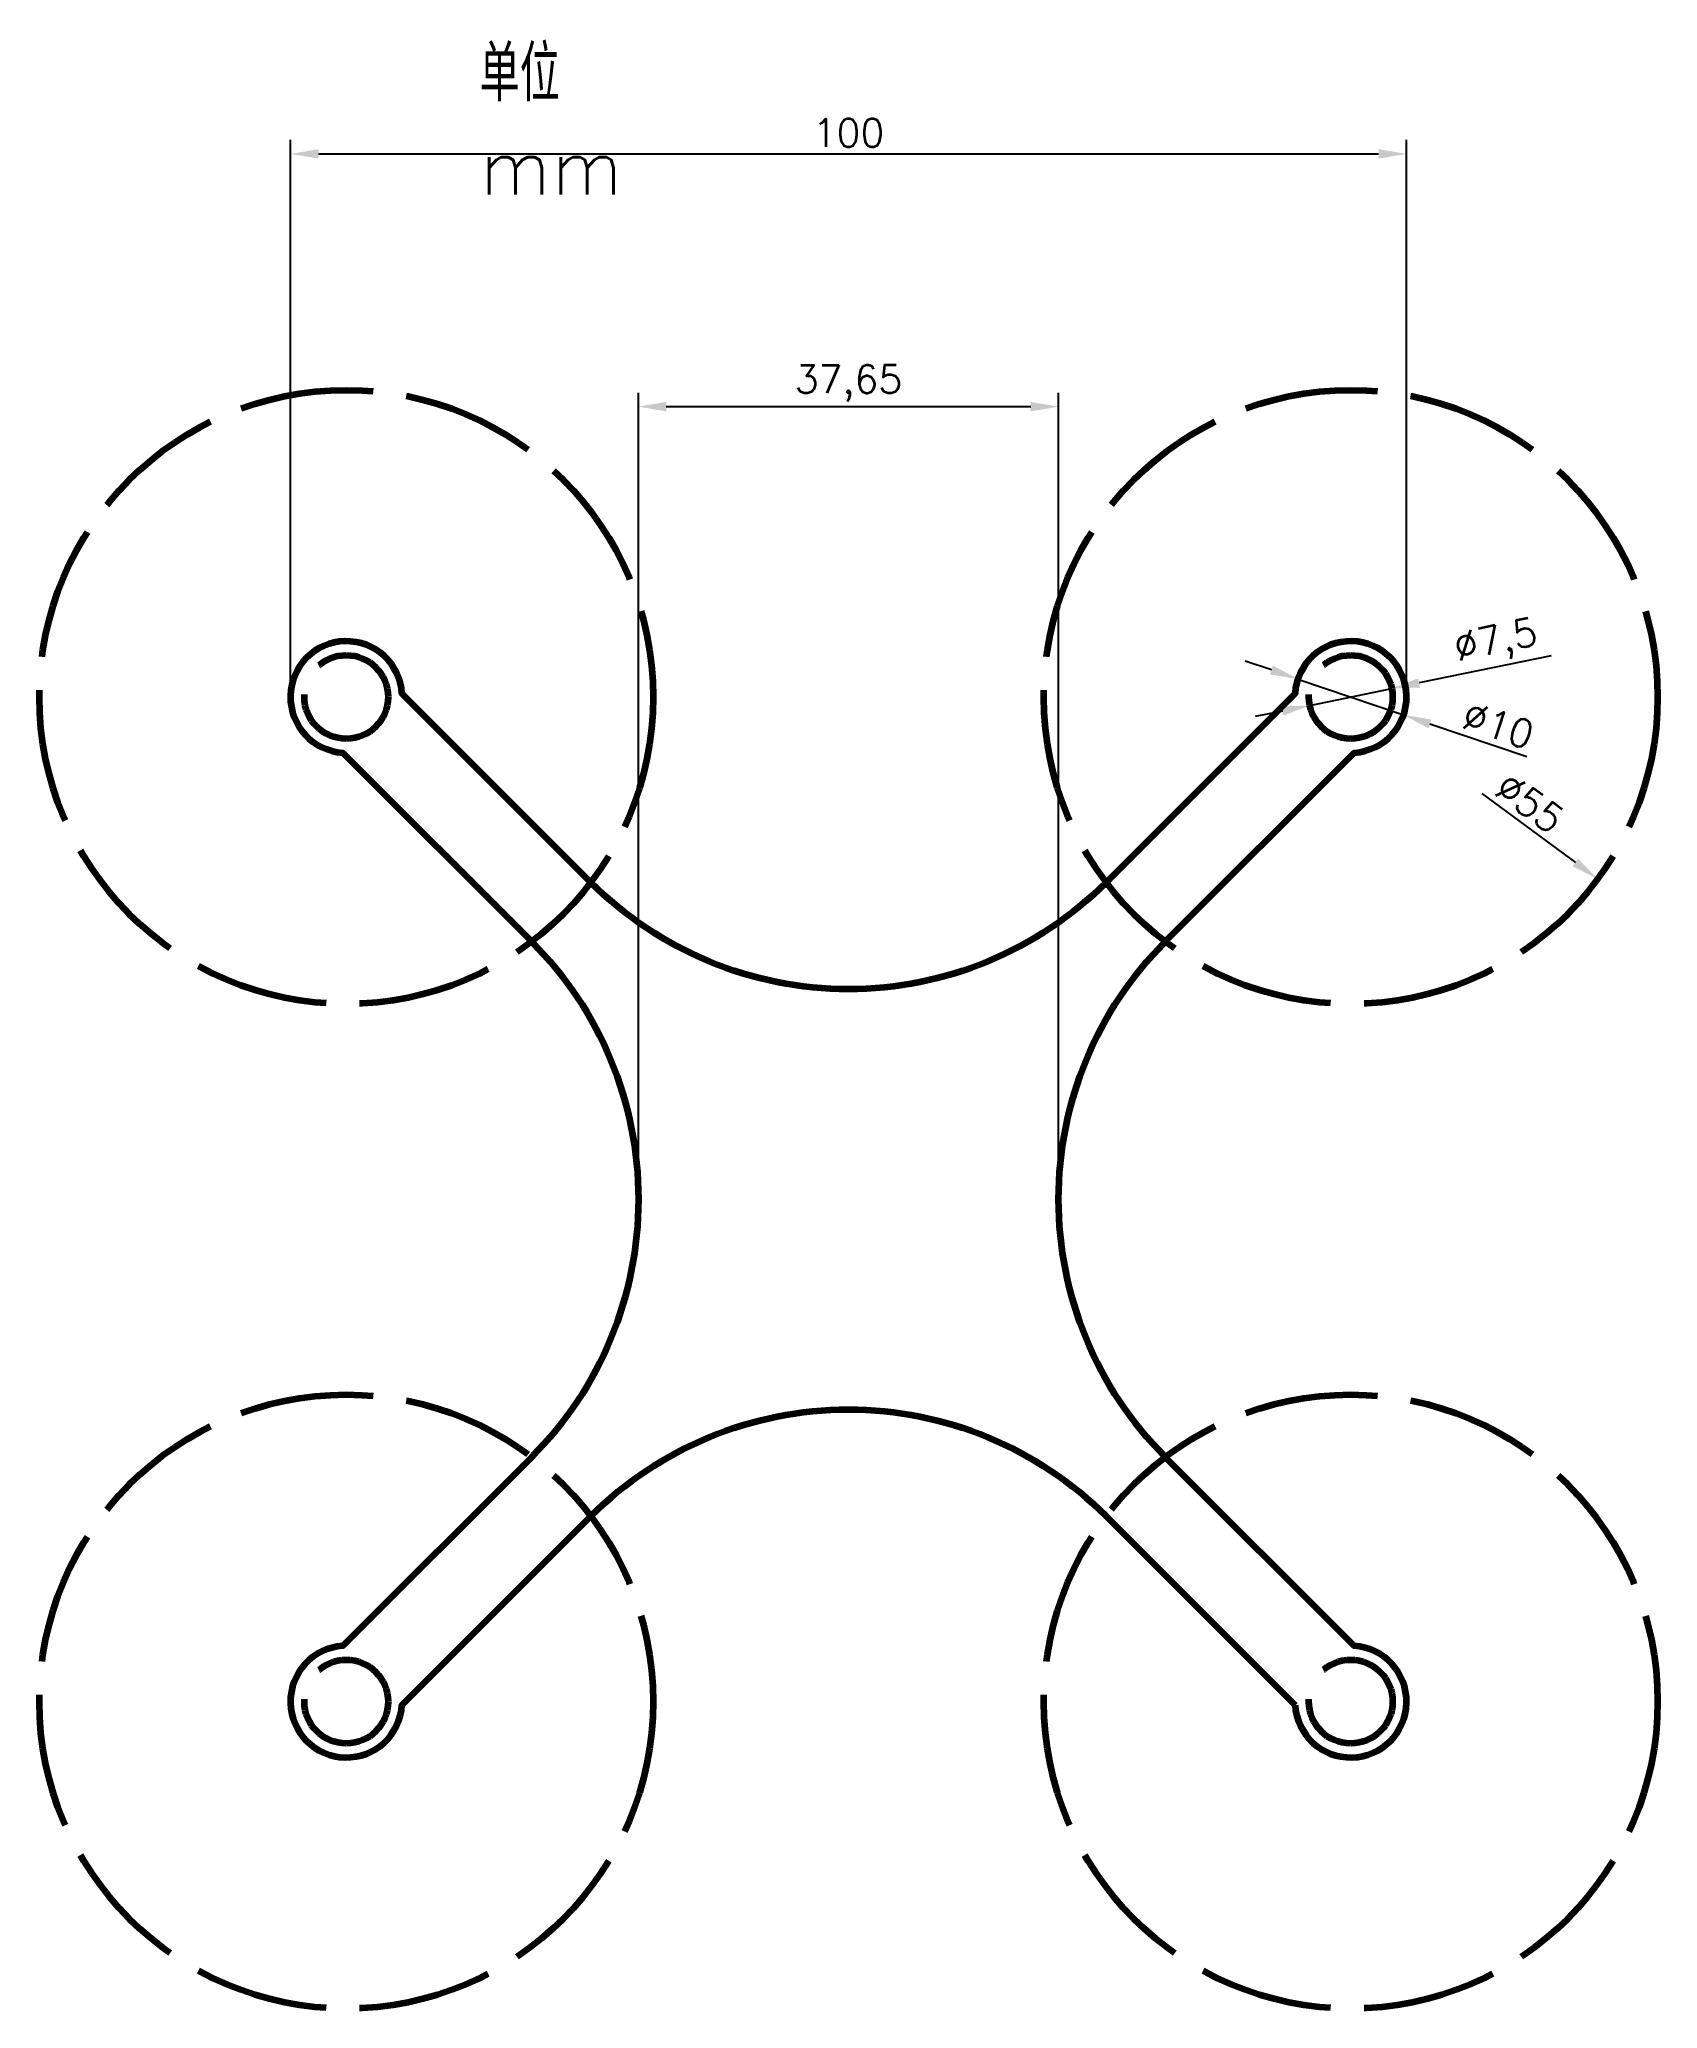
# Model space of a CAD drawing. Header units: millimetres. Extents: x -73 to 72, y -73 to 104.
import ezdxf

# ---------------------------------------------------------------- set-up
doc = ezdxf.new("R2010")
doc.units = ezdxf.units.MM
doc.linetypes.add('ACAD_ISO02W100', pattern=[15, 12, -3])
for name, color, linetype in [('comment', 7, 'Continuous'), ('help', 3, 'Continuous'), ('outline', 2, 'Continuous')]:
    doc.layers.add(name, color=color, linetype=linetype)
doc.styles.get("Standard").update_dxf_attribs({"font": 'txt', "bigfont": 'gbcbig.shx'})
doc.dimstyles.new('ISO-25', dxfattribs={"dimtxt": 2.5, "dimasz": 2.5, "dimexe": 1.25, "dimexo": 0.625, "dimtad": 1, "dimtxsty": 'Standard', "dimcen": 2.5, "dimadec": 0, "dimazin": 0, "dimtfac": 1, "dimtmove": 0, "dimatfit": 3, "dimfxl": 1, "dimarcsym": 0})

# ---------------------------------------------------------------- blocks, each defined once
blk = doc.blocks.new('*D1')
at = {"layer": 'comment', "color": 0, "lineweight": -2}
for p, q in [((-50, 45.62), (-50, 94.9)), ((-47.5, 93.65), (47.5, 93.65)), ((50, 45.62), (50, 94.9))]:
    blk.add_line(p, q, dxfattribs=at)
at = {"layer": 'comment', "color": 0, "lineweight": 100}
for points in [[(-47.5, 94.07), (-47.5, 93.23), (-50, 93.65)], [(47.5, 94.07), (47.5, 93.23), (50, 93.65)]]:
    blk.add_solid(points, dxfattribs=at)
at = {"layer": 'comment', "color": 0, "lineweight": 100, "insert": (0, 95.53), "char_height": 2.5, "attachment_point": 5}
blk.add_mtext('100', dxfattribs=at)
blk = doc.blocks.new('*D2')
at = {"layer": 'comment', "color": 0, "lineweight": -2}
for p, q in [((62.95, 48.69), (51.12, 46.26)), ((41.33, 44.24), (48.67, 45.76)), ((38.88, 43.74), (36.43, 43.24))]:
    blk.add_line(p, q, dxfattribs=at)
at = {"layer": 'comment', "color": 0, "lineweight": 100}
for points in [[(51.04, 46.67), (51.21, 45.85), (48.67, 45.76)], [(38.79, 44.15), (38.96, 43.33), (41.33, 44.24)]]:
    blk.add_solid(points, dxfattribs=at)
at = {"layer": 'comment', "color": 0, "lineweight": 100, "insert": (58.04, 49.81), "char_height": 2.5, "attachment_point": 5, "rotation": 11.6288}
blk.add_mtext('∅7,5', dxfattribs=at)
blk = doc.blocks.new('*D3')
at = {"layer": 'comment', "color": 0, "lineweight": -2}
for p, q in [((37.9, 47.42), (35.53, 48.22)), ((40.27, 46.61), (49.73, 43.39)), ((60.78, 39.63), (52.1, 42.58))]:
    blk.add_line(p, q, dxfattribs=at)
at = {"layer": 'comment', "color": 0, "lineweight": 100}
for points in [[(38.03, 47.81), (37.77, 47.02), (40.27, 46.61)], [(52.23, 42.98), (51.97, 42.19), (49.73, 43.39)]]:
    blk.add_solid(points, dxfattribs=at)
at = {"layer": 'comment', "color": 0, "lineweight": 100, "insert": (58.23, 42.48), "char_height": 2.5, "attachment_point": 5, "rotation": 341.1937}
blk.add_mtext('∅10', dxfattribs=at)
blk = doc.blocks.new('*D4')
at = {"layer": 'comment', "color": 0, "lineweight": -2}
blk.add_line((56.74, 36.35), (65.13, 30.17), dxfattribs=at)
at = {"layer": 'comment', "color": 0, "lineweight": 100}
blk.add_solid([(65.38, 30.51), (64.88, 29.84), (67.14, 28.69)], dxfattribs=at)
at = {"layer": 'comment', "color": 0, "lineweight": 100, "insert": (61.04, 35.51), "char_height": 2.5, "attachment_point": 5, "rotation": 323.6216}
blk.add_mtext('∅55', dxfattribs=at)
blk = doc.blocks.new('*D5')
at = {"layer": 'comment', "color": 0, "lineweight": -2}
for p, q in [((-18.83, 0.62), (-18.83, 72.26)), ((-16.33, 71.01), (16.33, 71.01)), ((18.83, 0.62), (18.83, 72.26))]:
    blk.add_line(p, q, dxfattribs=at)
at = {"layer": 'comment', "color": 0, "lineweight": 100}
for points in [[(-16.33, 71.43), (-16.33, 70.59), (-18.83, 71.01)], [(16.33, 71.43), (16.33, 70.59), (18.83, 71.01)]]:
    blk.add_solid(points, dxfattribs=at)
at = {"layer": 'comment', "color": 0, "lineweight": 100, "insert": (0, 73.09), "char_height": 2.5, "attachment_point": 5}
blk.add_mtext('37,65', dxfattribs=at)

msp = doc.modelspace()

# ---------------------------------------------------------------- linework, layer by layer
at = {"layer": 'help', "linetype": 'ACAD_ISO02W100', "lineweight": 100}
for centre, radius in [((-45, 45), 27.5), ((45, 45), 27.5), ((-45, 45), 3.75), ((45, 45), 3.75), ((-45, -45), 27.5), ((45, -45), 27.5), ((-45, -45), 3.75), ((45, -45), 3.75)]:
    msp.add_circle(centre, radius, dxfattribs=at)
at = {"layer": 'outline', "lineweight": 100}
msp.add_lwpolyline([(40.01, -45.313, 2.2152504), (45.313, -40.01), (28.388, -23.085, -0.4142136), (28.388, 23.085), (45.313, 40.01, 2.2152504), (40.01, 45.313), (23.085, 28.388, -0.4142136), (-23.085, 28.388), (-40.01, 45.313, 2.2152504), (-45.313, 40.01), (-28.388, 23.085, -0.4142136), (-28.388, -23.085), (-45.313, -40.01, 2.2152504), (-40.01, -45.313), (-23.085, -28.388, -0.4142136), (23.085, -28.388)], format="xyb", close=True, dxfattribs=at)

# ---------------------------------------------------------------- texts
at = {"layer": 'comment', "lineweight": 100, "insert": (-33.053, 103.348), "char_height": 5, "width": 18.66642, "attachment_point": 1}
msp.add_mtext('单位mm', dxfattribs=at)

# ---------------------------------------------------------------- dimensions: what is measured, and where the dimension line sits
at = {"layer": 'comment', "lineweight": 100}
for base, p1, p2, picture, middle in [((50, 93.65), (-50, 45), (50, 45), '*D1', (0, 95.525)), ((18.826, 71.01), (-18.826, 0), (18.826, 0), '*D5', (0, 73.093))]:
    dim = msp.add_linear_dim(base=base, p1=p1, p2=p2, dimstyle='ISO-25', dxfattribs=at)
    dim.commit()
    dim.dimension.update_dxf_attribs({"geometry": picture, "text_midpoint": middle})
for p1, p2, picture, middle in [((22.859, 61.311), (67.141, 28.689), '*D4', (59.928, 34.003)), ((41.327, 44.244), (48.673, 45.756), '*D2', (58.46, 47.77))]:
    dim = msp.add_diameter_dim_2p(p1=p1, p2=p2, dimstyle='ISO-25', dxfattribs=at)
    dim.commit()
    dim.dimension.update_dxf_attribs({"geometry": picture, "text_midpoint": middle, "dimtype": 163})
dim = msp.add_diameter_dim_2p(p1=(40.267, 46.612), p2=(49.733, 43.388), dimstyle='ISO-25', dxfattribs=at)
dim.commit()
dim.dimension.update_dxf_attribs({"geometry": '*D3', "text_midpoint": (58.226, 42.477)})

doc.saveas('drawing.dxf')
